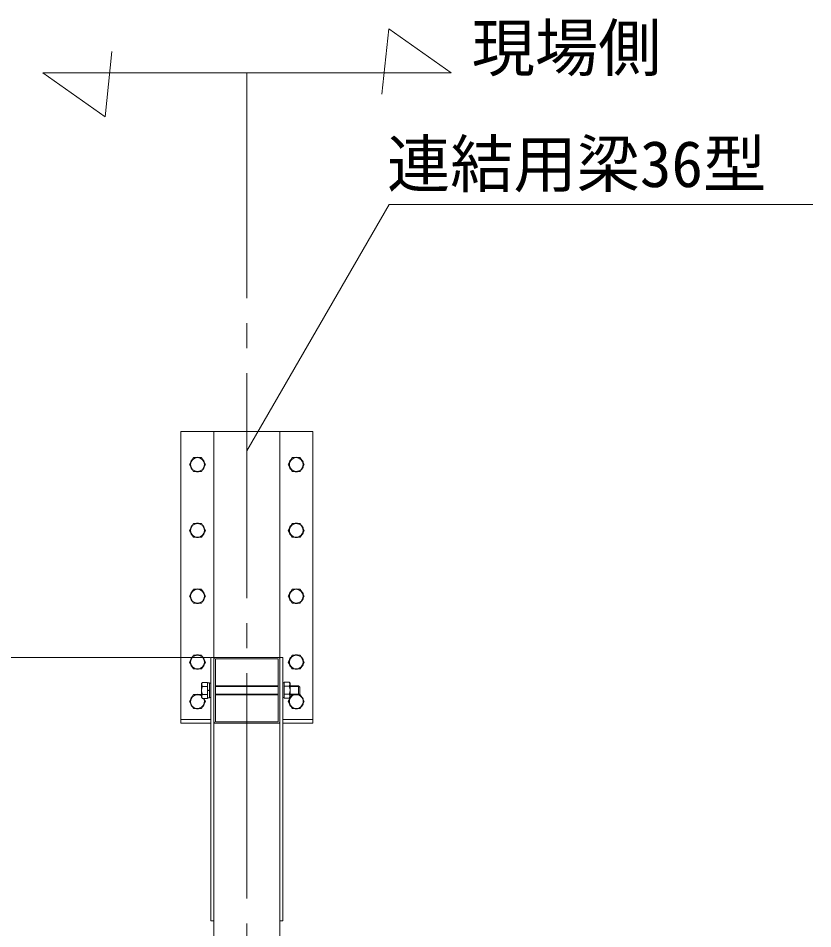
# Model space of a CAD drawing. Units: millimetres, scale not verified. Extents: x 35020 to 55145, y -14438 to 14438.
# Drawn here: x 48873 to 50079, y 7812 to 9196 of the extents above; entities that cross this region are included whole.
import ezdxf
from ezdxf.enums import TextEntityAlignment as Align

# ---------------------------------------------------------------- set-up
doc = ezdxf.new("R2010")
doc.units = ezdxf.units.MM
doc.header["$LTSCALE"] = 38
doc.linetypes.add('CHAIN2', pattern=[12, 9, -1, 1, -1])
for name, color, linetype, lineweight in [('0-6_ﾎﾞﾙﾄ類', 2, 'Continuous', 18), ('0-B_寸法', 3, 'Continuous', 18), ('1-3_通芯', 1, 'CHAIN2', 18), ('1-7_標準柱', 7, 'Continuous', 18), ('1-8_文字', 7, 'Continuous', 18), ('1-B_連結用梁45', 7, 'Continuous', 18)]:
    doc.layers.add(name, color=color, linetype=linetype, lineweight=lineweight)
doc.styles.add('ＭＳ ゴシック', font='')
doc.styles.get('ＭＳ ゴシック').set_extended_font_data('MS Gothic')

msp = doc.modelspace()

# ---------------------------------------------------------------- linework, layer by layer
at = {"layer": '0-6_ﾎﾞﾙﾄ類'}
for p, q in [((49151, 8185), (49152.62, 8186.62)), ((49151, 8185), (49151, 8164)), ((49152.62, 8180.55), (49160, 8180.55)), ((49160, 8174.5), (49163, 8175.3)), ((49172.1, 8181.5), (49267.5, 8181.5)), ((49172.1, 8180.3), (49267.5, 8180.3)), ((49283.97, 8180.88), (49276.6, 8180.88)), ((49285.6, 8185.33), (49283.97, 8186.95)), ((49285.6, 8185.33), (49285.6, 8164.32)), ((49285.6, 8181.5), (49298, 8181.5)), ((49285.6, 8180.3), (49299.2, 8180.3)), ((49298, 8181.5), (49298, 8167.5)), ((49298, 8181.5), (49300, 8179.5)), ((49300, 8179.5), (49300, 8169.5)), ((49151, 8164), (49152.62, 8162.38)), ((49152.62, 8168.45), (49160, 8168.45)), ((49160, 8173.7), (49163, 8174.5)), ((49172.1, 8168.7), (49267.5, 8168.7)), ((49172.1, 8167.5), (49267.5, 8167.5)), ((49283.97, 8168.75), (49276.6, 8168.75)), ((49285.6, 8164.32), (49283.97, 8162.7)), ((49285.6, 8168.7), (49299.2, 8168.7)), ((49285.6, 8167.5), (49298, 8167.5)), ((49298, 8167.5), (49300, 8169.5))]:
    msp.add_line(p, q, dxfattribs=at)
for points in [[(49138.75, 8528), (49132.67, 8517.5), (49138.75, 8507), (49150.85, 8507), (49156.93, 8517.5), (49150.85, 8528)], [(49288.75, 8528), (49282.67, 8517.5), (49288.75, 8507), (49300.85, 8507), (49306.93, 8517.5), (49300.85, 8528)], [(49138.75, 8428), (49132.67, 8417.5), (49138.75, 8407), (49150.85, 8407), (49156.93, 8417.5), (49150.85, 8428)], [(49288.75, 8428), (49282.67, 8417.5), (49288.75, 8407), (49300.85, 8407), (49306.93, 8417.5), (49300.85, 8428)], [(49138.75, 8328), (49132.67, 8317.5), (49138.75, 8307), (49150.85, 8307), (49156.93, 8317.5), (49150.85, 8328)], [(49288.75, 8328), (49282.67, 8317.5), (49288.75, 8307), (49300.85, 8307), (49306.93, 8317.5), (49300.85, 8328)], [(49138.75, 8228), (49132.67, 8217.5), (49138.75, 8207), (49150.85, 8207), (49156.93, 8217.5), (49150.85, 8228)], [(49288.75, 8228), (49282.67, 8217.5), (49288.75, 8207), (49300.85, 8207), (49306.93, 8217.5), (49300.85, 8228)], [(49163, 8163.15), (49163, 8185.85), (49160, 8185.85), (49160, 8163.15)], [(49163, 8163.5), (49163, 8185.5), (49165.3, 8185.5), (49165.3, 8163.5)], [(49276.6, 8185.82), (49276.6, 8163.82), (49274.3, 8163.82), (49274.3, 8185.82)]]:
    msp.add_lwpolyline(points, close=True, dxfattribs=at)
for points in [[(49152.62, 8162.38), (49160, 8162.38), (49160, 8186.62), (49152.62, 8186.62)], [(49283.97, 8162.7), (49276.6, 8162.7), (49276.6, 8186.95), (49283.97, 8186.95)], [(49151, 8167.75), (49150.85, 8168), (49138.75, 8168), (49132.67, 8157.5), (49138.75, 8147), (49150.85, 8147), (49156.93, 8157.5), (49154.1, 8162.38)], [(49288.45, 8167.5), (49282.67, 8157.5), (49288.75, 8147), (49300.85, 8147), (49306.93, 8157.5), (49300.85, 8168), (49298.5, 8168)]]:
    msp.add_lwpolyline(points, dxfattribs=at)
for centre in [(49144.8, 8517.5), (49294.8, 8517.5), (49144.8, 8417.5), (49294.8, 8417.5), (49144.8, 8317.5), (49294.8, 8317.5), (49144.8, 8217.5), (49294.8, 8217.5)]:
    msp.add_circle(centre, 10.5, dxfattribs=at)
for centre, radius, start, end in [((49144.8, 8517.5), 11, 132.659, 167.341), ((49144.8, 8517.5), 11, 72.659, 107.341), ((49144.8, 8517.5), 11, 12.659, 47.341), ((49294.8, 8517.5), 11, 132.659, 167.341), ((49294.8, 8517.5), 11, 72.659, 107.341), ((49294.8, 8517.5), 11, 12.659, 47.341), ((49144.8, 8517.5), 11, 192.659, 227.341), ((49144.8, 8517.5), 11, 252.659, 287.341), ((49144.8, 8517.5), 11, 312.659, 347.341), ((49294.8, 8517.5), 11, 192.659, 227.341), ((49294.8, 8517.5), 11, 252.659, 287.341), ((49294.8, 8517.5), 11, 312.659, 347.341), ((49144.8, 8417.5), 11, 132.659, 167.341), ((49144.8, 8417.5), 11, 72.659, 107.341), ((49144.8, 8417.5), 11, 12.659, 47.341), ((49294.8, 8417.5), 11, 132.659, 167.341), ((49294.8, 8417.5), 11, 72.659, 107.341), ((49294.8, 8417.5), 11, 12.659, 47.341), ((49144.8, 8417.5), 11, 192.659, 227.341), ((49144.8, 8417.5), 11, 312.659, 347.341), ((49294.8, 8417.5), 11, 192.659, 227.341), ((49294.8, 8417.5), 11, 312.659, 347.341), ((49144.8, 8417.5), 11, 252.659, 287.341), ((49294.8, 8417.5), 11, 252.659, 287.341), ((49144.8, 8317.5), 11, 72.659, 107.341), ((49294.8, 8317.5), 11, 72.659, 107.341), ((49144.8, 8317.5), 11, 132.659, 167.341), ((49144.8, 8317.5), 11, 192.659, 227.341), ((49144.8, 8317.5), 11, 12.659, 47.341), ((49144.8, 8317.5), 11, 312.659, 347.341), ((49294.8, 8317.5), 11, 132.659, 167.341), ((49294.8, 8317.5), 11, 192.659, 227.341), ((49294.8, 8317.5), 11, 12.659, 47.341), ((49294.8, 8317.5), 11, 312.659, 347.341), ((49144.8, 8317.5), 11, 252.659, 287.341), ((49294.8, 8317.5), 11, 252.659, 287.341), ((49144.8, 8217.5), 11, 132.659, 167.341), ((49144.8, 8217.5), 11, 72.659, 107.341), ((49144.8, 8217.5), 11, 12.659, 47.341), ((49294.8, 8217.5), 11, 132.659, 167.341), ((49294.8, 8217.5), 11, 72.659, 107.341), ((49294.8, 8217.5), 11, 12.659, 47.341), ((49144.8, 8217.5), 11, 192.659, 227.341), ((49144.8, 8217.5), 11, 252.659, 287.341), ((49144.8, 8217.5), 11, 312.659, 347.341), ((49294.8, 8217.5), 11, 192.659, 227.341), ((49294.8, 8217.5), 11, 252.659, 287.341), ((49294.8, 8217.5), 11, 312.659, 347.341), ((49163.12, 8174.5), 12.12, 150, 210), ((49155.65, 8183.6), 4.28, 135, 225), ((49280.95, 8183.93), 4.28, 315, 45), ((49273.47, 8174.82), 12.12, 330, 30), ((49144.8, 8157.5), 11, 132.659, 167.341), ((49144.8, 8157.5), 10.5, 53.809, 27.668), ((49144.8, 8157.5), 11, 72.659, 107.341), ((49155.65, 8165.4), 4.28, 135, 225), ((49144.8, 8157.5), 11, 12.659, 26.311), ((49280.95, 8165.73), 4.28, 315, 45), ((49294.8, 8157.5), 11, 132.659, 167.341), ((49294.8, 8157.5), 10.5, 107.753, 72.256), ((49294.8, 8157.5), 11, 12.659, 47.341), ((49144.8, 8157.5), 11, 192.659, 227.341), ((49144.8, 8157.5), 11, 252.659, 287.341), ((49144.8, 8157.5), 11, 312.659, 347.341), ((49294.8, 8157.5), 11, 192.659, 227.341), ((49294.8, 8157.5), 11, 252.659, 287.341), ((49294.8, 8157.5), 11, 312.659, 347.341)]:
    msp.add_arc(centre, radius, start, end, dxfattribs=at)
at = {"layer": '0-B_寸法'}
msp.add_line((49164.3, 8224.5), (47862.8, 8224.5), dxfattribs=at)
at = {"layer": '1-3_通芯'}
msp.add_line((49219.8, 9112.5), (49219.8, 2219.05), dxfattribs=at)
at = {"layer": '1-7_標準柱'}
for points in [[(49165.3, 8224.5), (49169.8, 8224.5), (49169.8, 7824.5), (49165.3, 7824.5)], [(49274.3, 8224.5), (49269.8, 8224.5), (49269.8, 7824.5), (49274.3, 7824.5)]]:
    msp.add_lwpolyline(points, close=True, dxfattribs=at)
msp.add_lwpolyline([(49269.8, 7774.5), (49269.8, 8124.5), (49169.8, 8124.5), (49169.8, 7780.57)], dxfattribs=at)
at = {"layer": '1-8_文字'}
for p, q in [((49219.8, 8538.18), (49435.9, 8912.5)), ((49435.9, 8912.5), (49436.28, 8912.5)), ((49436.28, 8912.5), (50079.03, 8912.5))]:
    msp.add_line(p, q, dxfattribs=at)
for points in [[(49529.75, 9112.5), (49435.15, 9179.25), (49424.73, 9080.25)], [(49529.75, 9112.5), (48909.85, 9112.5), (49004.45, 9045.75), (49014.88, 9144.75)]]:
    msp.add_lwpolyline(points, dxfattribs=at)
at = {"layer": '1-B_連結用梁45'}
for p, q in [((49169.8, 8222.2), (49169.8, 8126.8)), ((49267.5, 8224.5), (49172.1, 8224.5)), ((49269.8, 8126.8), (49269.8, 8222.2)), ((49169.8, 8124.5), (49169.8, 8130.5)), ((49169.8, 8124.5), (49269.8, 8124.5)), ((49172.1, 8124.5), (49267.5, 8124.5)), ((49269.8, 8124.5), (49269.8, 8130.5))]:
    msp.add_line(p, q, dxfattribs=at)
for points in [[(49274.3, 8124.5), (49319.8, 8124.5), (49319.8, 8567.5), (49119.8, 8567.5), (49119.8, 8124.5), (49165.3, 8124.5)], [(49165.3, 8130.5), (49119.8, 8130.5), (49119.8, 8124.5), (49165.3, 8124.5)], [(49274.3, 8130.5), (49319.8, 8130.5), (49319.8, 8124.5), (49274.3, 8124.5)]]:
    msp.add_lwpolyline(points, dxfattribs=at)
for points in [[(49169.8, 8567.5), (49269.8, 8567.5), (49269.8, 8224.5), (49169.8, 8224.5)], [(49172.1, 8126.8), (49267.5, 8126.8), (49267.5, 8222.2), (49172.1, 8222.2)]]:
    msp.add_lwpolyline(points, close=True, dxfattribs=at)
for centre, start, end in [((49172.1, 8222.2), 90, 180), ((49267.5, 8222.2), 0, 90), ((49172.1, 8126.8), 180, 270), ((49267.5, 8126.8), 270, 0)]:
    msp.add_arc(centre, 2.3, start, end, dxfattribs=at)

# ---------------------------------------------------------------- texts
at = {"layer": '1-8_文字', "style": 'ＭＳ ゴシック'}
for s, p in [('現場側', (49561.08, 9094.25)), ('連結用梁36型', (49432.57, 8917.9))]:
    msp.add_text(s, height=70.38, dxfattribs=at).set_placement(p, align=Align.BOTTOM_LEFT)

doc.saveas('drawing.dxf')
